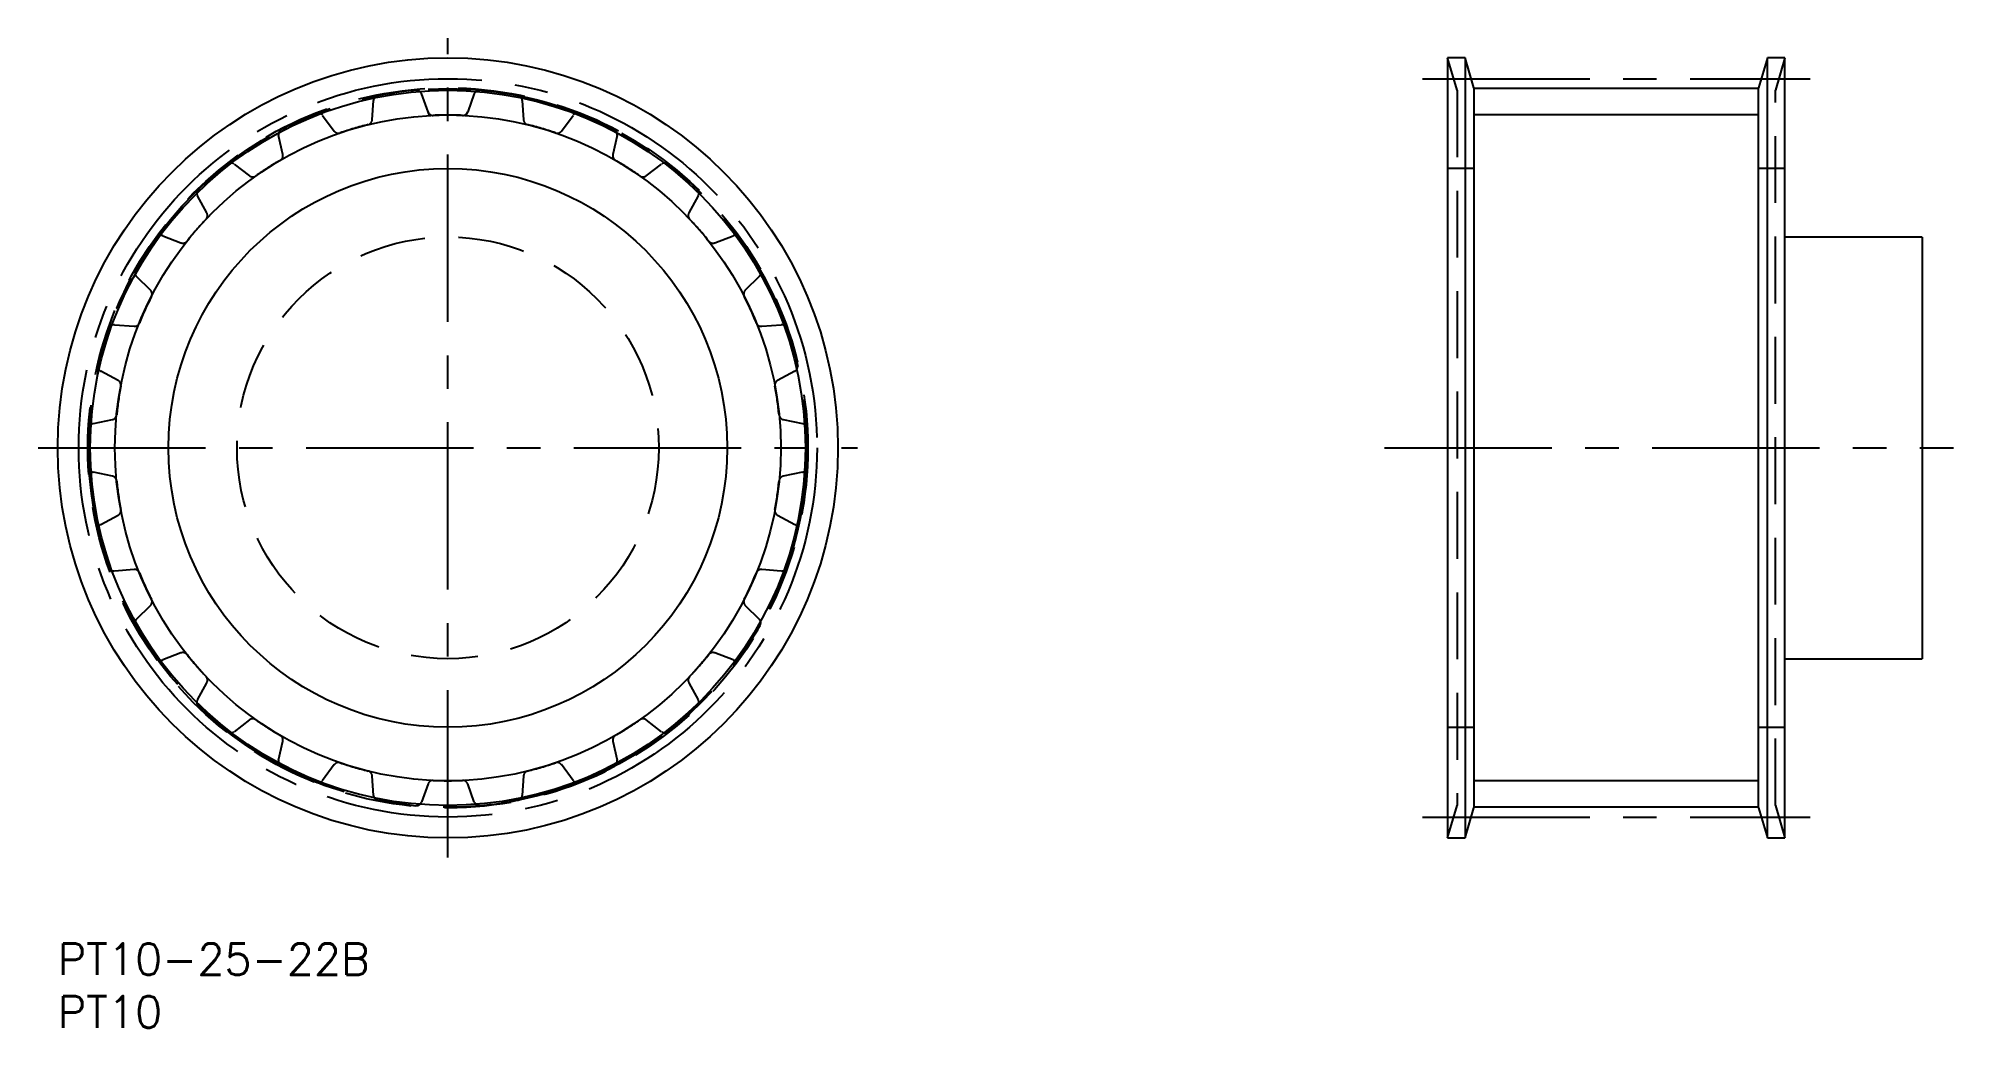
# Model space of a CAD drawing. Extents: x -2 to 180, y -8 to 86.
import ezdxf

# ---------------------------------------------------------------- set-up
doc = ezdxf.new("R2010")
doc.units = 0
doc.header["$LTSCALE"] = 0.5
for name, pattern in [('CENTER', [50.8, 31.75, -6.35, 6.35, -6.35]), ('DASHED', [19.05, 12.7, -6.35]), ('PHANTOM', [63.5, 31.75, -6.35, 6.35, -6.35, 6.35, -6.35])]:
    doc.linetypes.add(name, pattern=pattern)
for name, color, linetype in [('MSM_CENTER', 1, 'CENTER'), ('MSM_CONTINUOUS', 7, 'CONTINUOUS'), ('MSM_DASHED', 4, 'DASHED'), ('MSM_IMAGINARY', 6, 'PHANTOM'), ('MSM_NARROW', 5, 'CONTINUOUS'), ('MSM_PART_NUMBER', 7, 'CONTINUOUS')]:
    doc.layers.add(name, color=color, linetype=linetype)
doc.styles.get("Standard").update_dxf_attribs({"font": 'txt.shx', "height": 3, "bigfont": 'bigfont.shx'})

msp = doc.modelspace()

# ---------------------------------------------------------------- linework, layer by layer
at = {"layer": 'MSM_CENTER'}
for p, q in [((37, 8.15), (37, 85.85)), ((129.44, 82.02), (166.24, 82.02)), ((-1.85, 47), (75.85, 47)), ((125.84, 47), (179.84, 47)), ((129.44, 11.98), (166.24, 11.98))]:
    msp.add_line(p, q, dxfattribs=at)
msp.add_circle((37, 47), 35.02, dxfattribs=at)
at = {"layer": 'MSM_CONTINUOUS'}
for p, q in [((133.51, 84), (131.84, 84)), ((131.84, 84), (131.84, 10)), ((134.34, 81.15), (133.51, 84)), ((133.51, 84), (133.51, 10)), ((162.18, 84), (161.34, 81.15)), ((163.84, 84), (162.18, 84)), ((162.18, 10), (162.18, 84)), ((163.84, 10), (163.84, 84)), ((134.34, 81.15), (134.34, 12.85)), ((161.34, 81.08), (134.34, 81.08)), ((161.34, 12.85), (161.34, 81.15)), ((176.84, 67), (163.84, 67)), ((176.84, 67), (176.84, 27)), ((163.84, 27), (176.84, 27)), ((133.51, 10), (134.34, 12.85)), ((161.34, 12.92), (134.34, 12.92)), ((161.34, 12.85), (162.18, 10)), ((131.84, 10), (133.51, 10)), ((162.18, 10), (163.84, 10))]:
    msp.add_line(p, q, dxfattribs=at)
for radius in [37, 33.92, 26.5]:
    msp.add_circle((37, 47), radius, dxfattribs=at)
at = {"layer": 'MSM_DASHED'}
for p, q in [((132.74, 80.92), (131.84, 84)), ((163.84, 84), (162.94, 80.92)), ((29.82, 78.11), (29.94, 79.96)), ((35.12, 78.87), (34.49, 80.61)), ((39.51, 80.61), (38.88, 78.87)), ((44.06, 79.96), (44.18, 78.11)), ((132.74, 80.92), (132.74, 13.08)), ((162.94, 13.08), (162.94, 80.92)), ((25.12, 78.54), (26.22, 77.05)), ((47.78, 77.05), (48.88, 78.54)), ((21.35, 74.83), (20.94, 76.63)), ((53.06, 76.63), (52.65, 74.83)), ((16.72, 73.92), (18.19, 72.8)), ((55.81, 72.8), (57.28, 73.92)), ((134.34, 73.5), (131.84, 73.5)), ((163.84, 73.5), (161.34, 73.5)), ((14.14, 69.29), (13.24, 70.91)), ((60.76, 70.91), (59.86, 69.29)), ((9.95, 67.12), (11.68, 66.45)), ((62.32, 66.45), (64.05, 67.12)), ((8.79, 61.95), (7.47, 63.25)), ((66.53, 63.25), (65.21, 61.95)), ((5.38, 58.68), (7.23, 58.53)), ((66.77, 58.53), (68.62, 58.68)), ((5.72, 53.39), (4.09, 54.27)), ((69.91, 54.27), (68.28, 53.39)), ((3.37, 49.3), (5.18, 49.68)), ((68.82, 49.68), (70.63, 49.3)), ((5.18, 44.32), (3.37, 44.7)), ((70.63, 44.7), (68.82, 44.32)), ((4.09, 39.73), (5.72, 40.61)), ((68.28, 40.61), (69.91, 39.73)), ((7.23, 35.47), (5.38, 35.32)), ((68.62, 35.32), (66.77, 35.47)), ((7.47, 30.75), (8.79, 32.05)), ((65.21, 32.05), (66.53, 30.75)), ((11.68, 27.55), (9.95, 26.88)), ((64.05, 26.88), (62.32, 27.55)), ((13.24, 23.09), (14.14, 24.71)), ((59.86, 24.71), (60.76, 23.09)), ((18.19, 21.2), (16.72, 20.08)), ((57.28, 20.08), (55.81, 21.2)), ((131.84, 20.5), (134.34, 20.5)), ((161.34, 20.5), (163.84, 20.5)), ((20.94, 17.37), (21.35, 19.17)), ((52.65, 19.17), (53.06, 17.37)), ((26.22, 16.95), (25.12, 15.46)), ((48.88, 15.46), (47.78, 16.95)), ((29.94, 14.04), (29.82, 15.89)), ((35.12, 15.13), (34.49, 13.39)), ((39.51, 13.39), (38.88, 15.13)), ((44.18, 15.89), (44.06, 14.04)), ((131.84, 10), (132.74, 13.08)), ((162.94, 13.08), (163.84, 10))]:
    msp.add_line(p, q, dxfattribs=at)
for radius in [34.15, 20]:
    msp.add_circle((37, 47), radius, dxfattribs=at)
for centre, radius, start, end in [((30.44, 79.93), 0.5, 101.2725, 176.3636), ((37, 47), 34.07, 95.0912, 101.2725), ((34.02, 80.44), 0.5, 20, 95.0912), ((39.98, 80.44), 0.5, 84.9088, 160), ((37, 47), 34.08, 78.7275, 84.9088), ((43.56, 79.93), 0.5, 3.6364, 78.7275), ((37, 47), 34.08, 111.4548, 117.6361), ((24.72, 78.25), 0.5, 36.3636, 111.4548), ((35.59, 79.04), 0.5, 200, 272.5129), ((37, 47), 31.57, 87.4871, 92.5129), ((38.41, 79.04), 0.5, 267.4871, 340), ((49.28, 78.25), 0.5, 68.5452, 143.6364), ((37, 47), 34.07, 62.3639, 68.5452), ((21.43, 76.74), 0.5, 117.6361, 192.7273), ((26.62, 77.35), 0.5, 216.3636, 288.8766), ((37, 47), 31.58, 103.8507, 108.8766), ((29.32, 78.14), 0.5, 283.8507, 356.3636), ((44.68, 78.14), 0.5, 183.6364, 256.1493), ((37, 47), 31.58, 71.1234, 76.1493), ((47.38, 77.35), 0.5, 251.1234, 323.6364), ((52.57, 76.74), 0.5, 347.2727, 62.3639), ((20.86, 74.72), 0.5, 300.2143, 12.7273), ((53.14, 74.72), 0.5, 167.2727, 239.7857), ((37, 47), 34.07, 127.8185, 133.9997), ((16.41, 73.52), 0.5, 52.7273, 127.8185), ((18.49, 73.2), 0.5, 232.7273, 305.2402), ((37, 47), 31.58, 120.2143, 125.2402), ((37, 47), 31.57, 54.7598, 59.7857), ((55.51, 73.2), 0.5, 234.7598, 307.2727), ((57.59, 73.52), 0.5, 52.1815, 127.2727), ((37, 47), 34.08, 46.0003, 52.1815), ((13.68, 71.15), 0.5, 133.9997, 209.0909), ((60.32, 71.15), 0.5, 330.9091, 46.0003), ((13.7, 69.05), 0.5, 316.578, 29.0909), ((60.3, 69.05), 0.5, 150.9091, 223.422), ((37, 47), 31.57, 136.578, 141.6039), ((37, 47), 31.58, 38.3961, 43.422), ((37, 47), 34.08, 144.1821, 150.3634), ((9.77, 66.65), 0.5, 69.0909, 144.1821), ((11.86, 66.92), 0.5, 249.0909, 321.6039), ((62.14, 66.92), 0.5, 218.3961, 290.9091), ((64.23, 66.65), 0.5, 35.8179, 110.9091), ((37, 47), 34.07, 29.6366, 35.8179), ((7.82, 63.6), 0.5, 150.3634, 225.4545), ((66.18, 63.6), 0.5, 314.5455, 29.6366), ((8.44, 61.59), 0.5, 332.9416, 45.4545), ((65.56, 61.59), 0.5, 134.5455, 207.0584), ((37, 47), 31.57, 152.9416, 157.9675), ((37, 47), 31.57, 22.0325, 27.0584), ((37, 47), 34.08, 160.5457, 166.727), ((5.34, 58.18), 0.5, 85.4545, 160.5457), ((7.27, 59.03), 0.5, 265.4545, 337.9675), ((66.73, 59.03), 0.5, 202.0325, 274.5455), ((68.66, 58.18), 0.5, 19.4543, 94.5455), ((37, 47), 34.07, 13.273, 19.4543), ((4.32, 54.71), 0.5, 166.727, 241.8182), ((69.68, 54.71), 0.5, 298.1818, 13.273), ((37, 47), 31.57, 169.3052, 174.3311), ((5.48, 52.95), 0.5, 349.3052, 61.8182), ((68.52, 52.95), 0.5, 118.1818, 190.6948), ((37, 47), 31.57, 5.6689, 10.6948), ((3.47, 48.81), 0.5, 101.8182, 176.9094), ((5.08, 50.17), 0.5, 281.8182, 354.3311), ((68.92, 50.17), 0.5, 185.6689, 258.1818), ((70.53, 48.81), 0.5, 3.0906, 78.1818), ((37, 47), 34.07, 176.9094, 183.0906), ((37, 47), 34.07, 356.9094, 3.0906), ((3.47, 45.19), 0.5, 183.0906, 258.1818), ((5.08, 43.83), 0.5, 5.6689, 78.1818), ((37, 47), 31.57, 185.6689, 190.6948), ((37, 47), 31.57, 349.3052, 354.3311), ((68.92, 43.83), 0.5, 101.8182, 174.3311), ((70.53, 45.19), 0.5, 281.8182, 356.9094), ((5.48, 41.05), 0.5, 298.1818, 10.6948), ((68.52, 41.05), 0.5, 169.3052, 241.8182), ((4.32, 39.29), 0.5, 118.1818, 193.273), ((37, 47), 34.08, 193.273, 199.4543), ((37, 47), 34.08, 340.5457, 346.727), ((69.68, 39.29), 0.5, 346.727, 61.8182), ((5.34, 35.82), 0.5, 199.4543, 274.5455), ((7.27, 34.97), 0.5, 22.0325, 94.5455), ((37, 47), 31.57, 202.0325, 207.0584), ((37, 47), 31.57, 332.9416, 337.9675), ((66.73, 34.97), 0.5, 85.4545, 157.9675), ((68.66, 35.82), 0.5, 265.4545, 340.5457), ((8.44, 32.41), 0.5, 314.5455, 27.0584), ((65.56, 32.41), 0.5, 152.9416, 225.4545), ((7.82, 30.4), 0.5, 134.5455, 209.6366), ((37, 47), 34.07, 209.6366, 215.8179), ((37, 47), 34.08, 324.1821, 330.3634), ((66.18, 30.4), 0.5, 330.3634, 45.4545), ((11.86, 27.08), 0.5, 38.3961, 110.9091), ((37, 47), 31.57, 218.3961, 223.422), ((37, 47), 31.57, 316.578, 321.6039), ((62.14, 27.08), 0.5, 69.0909, 141.6039), ((9.77, 27.35), 0.5, 215.8179, 290.9091), ((64.23, 27.35), 0.5, 249.0909, 324.1821), ((13.7, 24.95), 0.5, 330.9091, 43.422), ((60.3, 24.95), 0.5, 136.578, 209.0909), ((13.68, 22.85), 0.5, 150.9091, 226.0003), ((37, 47), 34.07, 226.0003, 232.1815), ((37, 47), 34.07, 307.8185, 313.9997), ((60.32, 22.85), 0.5, 313.9997, 29.0909), ((16.41, 20.48), 0.5, 232.1815, 307.2727), ((18.49, 20.8), 0.5, 54.7598, 127.2727), ((37, 47), 31.57, 234.7598, 239.7857), ((37, 47), 31.57, 300.2143, 305.2402), ((55.51, 20.8), 0.5, 52.7273, 125.2402), ((57.59, 20.48), 0.5, 232.7273, 307.8185), ((20.86, 19.28), 0.5, 347.2727, 59.7857), ((53.14, 19.28), 0.5, 120.2143, 192.7273), ((21.43, 17.26), 0.5, 167.2727, 242.3639), ((37, 47), 34.08, 242.3639, 248.5452), ((26.62, 16.65), 0.5, 71.1234, 143.6364), ((37, 47), 31.57, 251.1234, 256.1493), ((37, 47), 31.57, 283.8507, 288.8766), ((47.38, 16.65), 0.5, 36.3636, 108.8766), ((37, 47), 34.08, 291.4548, 297.6361), ((52.57, 17.26), 0.5, 297.6361, 12.7273), ((24.72, 15.75), 0.5, 248.5452, 323.6364), ((29.32, 15.86), 0.5, 3.6364, 76.1493), ((35.59, 14.96), 0.5, 87.4871, 160), ((37, 47), 31.57, 267.4871, 272.5129), ((38.41, 14.96), 0.5, 20, 92.5129), ((44.68, 15.86), 0.5, 103.8507, 176.3636), ((49.28, 15.75), 0.5, 216.3636, 291.4548), ((30.44, 14.07), 0.5, 183.6364, 258.7275), ((37, 47), 34.08, 258.7275, 264.9088), ((34.02, 13.56), 0.5, 264.9088, 340), ((39.98, 13.56), 0.5, 200, 275.0912), ((37, 47), 34.07, 275.0912, 281.2725), ((43.56, 14.07), 0.5, 281.2725, 356.3636)]:
    msp.add_arc(centre, radius, start, end, dxfattribs=at)
at = {"layer": 'MSM_IMAGINARY'}
msp.add_circle((37, 47), 34.08, dxfattribs=at)
at = {"layer": 'MSM_NARROW'}
for p, q in [((35.25, 78.53), (35.12, 78.87)), ((38.75, 78.53), (38.88, 78.87)), ((161.34, 78.58), (134.34, 78.58)), ((161.34, 15.42), (134.34, 15.42))]:
    msp.add_line(p, q, dxfattribs=at)
msp.add_circle((37, 47), 31.58, dxfattribs=at)

# ---------------------------------------------------------------- texts
at = {"layer": 'MSM_PART_NUMBER'}
for s, p in [('PT10-25-22B', (0, -3)), ('PT10', (0, -8))]:
    msp.add_text(s, height=3, dxfattribs=at).set_placement(p)

doc.saveas('drawing.dxf')
